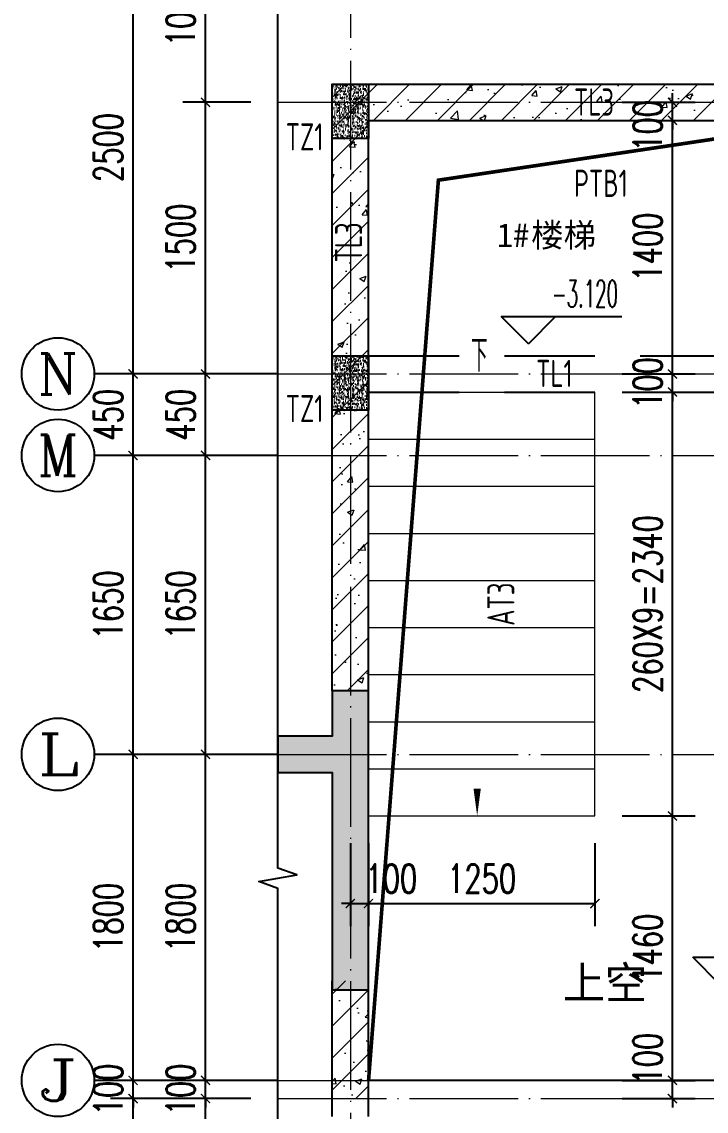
# Model space of a CAD drawing. Extents: x -812054 to 22247, y -644080 to 1003627.
# Drawn here: x -138473 to -134693, y -136179 to -130165 of the extents above; entities that cross this region are included whole.
import ezdxf
from ezdxf.enums import TextEntityAlignment as Align

# ---------------------------------------------------------------- set-up
doc = ezdxf.new("R2010")
doc.units = 0
doc.header["$LTSCALE"] = 1000
doc.linetypes.add('DASHED', pattern=[0.75, 0.5, -0.25])
doc.linetypes.add('DOTE', pattern=[2.42, 2, -0.2, 0.02, -0.2])
doc.layers.get('0').update_dxf_attribs({"linetype": 'CONTINUOUS'})
doc.layers.get('DEFPOINTS').update_dxf_attribs({"linetype": 'CONTINUOUS'})
for name, color, linetype in [('A-AXIS_TEXT', 7, 'CONTINUOUS'), ('AXIS', 3, 'CONTINUOUS'), ('DIM_ELEV', 3, 'CONTINUOUS'), ('DIM_SYMB', 3, 'CONTINUOUS'), ('G', 1, 'CONTINUOUS'), ('PUB_DIM', 3, 'CONTINUOUS'), ('PUB_TEXT', 2, 'CONTINUOUS'), ('S-Q墙实线', 6, 'CONTINUOUS'), ('S-梁', 4, 'DASHED'), ('TEXT', 2, 'CONTINUOUS'), ('WALL', 5, 'CONTINUOUS'), ('尺寸标注', 86, 'CONTINUOUS'), ('底图$0$PUB_HATCH', 252, 'CONTINUOUS')]:
    doc.layers.add(name, color=color, linetype=linetype)
for name, color, linetype, lineweight in [('AXIS_TEXT', 7, 'CONTINUOUS', 20), ('DOTE', 19, 'DOTE', 9), ('PUB_HATCH', 8, 'CONTINUOUS', 9), ('STAIR', 2, 'CONTINUOUS', 18)]:
    doc.layers.add(name, color=color, linetype=linetype, lineweight=lineweight)
doc.styles.add('_TCH_AXIS', font='COMPLEX', dxfattribs={"bigfont": 'GBCBIG'})
doc.styles.add('_TCH_DIM', font='SIMPLEX.shx', dxfattribs={"width": 0.7, "bigfont": 'GBCBIG.shx'})
doc.styles.add('_TCH_DIM_T3', font='SIMPLEX', dxfattribs={"width": 0.705882, "bigfont": 'GBCBIG'})
doc.styles.add('COMPLEX', font='COMPLEX')
doc.styles.add('TSSD_REIN', font='tssdeng.shx', dxfattribs={"width": 0.7, "height": 300, "bigfont": 'tssdchn.shx'})
doc.styles.add('黑体', font='simhei.ttf')
doc.dimstyles.new('_TCH_ARCH&&50', dxfattribs={"dimtxt": 157.5, "dimasz": 50, "dimexe": 125, "dimexo": 150, "dimgap": 58.75, "dimtad": 1, "dimdec": 0, "dimzin": 0, "dimdsep": 46, "dimtxsty": '_TCH_DIM_T3', "dimblk": 'ARCHTICK', "dimcen": 0.09, "dimclrt": 7, "dimazin": 0, "dimtfac": 1, "dimtdec": 0, "dimtix": 1, "dimtmove": 2, "dimatfit": 3, "dimldrblk": 'ARCHTICK', "dimfxl": 1, "dimtolj": 1, "dimtzin": 0, "dimarcsym": 0})
pattern_1 = [(45, (-292956.68, -241880.16), (-88.38835, 88.38835), []), (50, (-292956.68, -241880.16), (358.6301, -31.37607), [37.5, -412.5]), (355, (-292956.68, -241880.16), (-69.3757, 376.0961), [30, -330]), (100.4514, (-292926.8, -241882.77), (289.2547, 344.7198), [31.8701, -350.57106]), (46.1842, (-292956.68, -241780.16), (533.6205, -82.7595), [56.25, -618.75]), (96.6356, (-292912.2, -241787.06), (467.3314, 487.059), [47.8051, -525.8565]), (351.1842, (-292956.7, -241780.16), (467.331, 487.0593), [45, -495]), (21, (-292906.68, -241805.16), (298.45353, -201.30945), [37.5, -412.5]), (326, (-292906.68, -241805.16), (121.6577, 362.575), [30, -330]), (71.4514, (-292881.8, -241821.94), (420.1113, 161.26525), [31.8701, -350.57106]), (37.5, (-292956.68, -241880.16), (6.07993, 166.44693), [0, -326, 0, -335, 0, -331.25]), (7.5, (-292956.68, -241880.16), (131.53477, 197.20586), [0, -191, 0, -318.5, 0, -126.25]), (327.5, (-293068.18, -241880.16), (266.91122, -11.27744), [0, -125, 0, -390, 0, -517.5]), (317.5, (-293118.18, -241880.16), (291.59308, 50.0525), [0, -162.5, 0, -259, 0, -367.5])]

# ---------------------------------------------------------------- blocks, each defined once
blk = doc.blocks.new('_AXISO')
blk.add_circle((0, 0), 0.5)
at = {"layer": 'A-AXIS_TEXT', "style": 'COMPLEX', "width": 1.041667}
blk.add_attdef('A', text='', height=0.56, dxfattribs=at).set_placement((-0.25, -0.28), (0.25, -0.28), align=Align.FIT)
blk = doc.blocks.new('_ArchTick')
at = {"color": 0, "linetype": 'ByBlock', "const_width": 0.15}
blk.add_lwpolyline([(-0.5, -0.5), (0.5, 0.5)], dxfattribs=at)
blk = doc.blocks.new('*D872')
at = {"layer": 'DEFPOINTS', "color": 0, "transparency": 16777216}
for p in [(-137458, -136109.3), (-137058, -136109.3), (-137058, -136609)]:
    blk.add_point(p, dxfattribs=at)
at = {"layer": '尺寸标注', "color": 0, "lineweight": -2, "transparency": 16777216}
for p, q in [((-137208, -136109.3), (-137583, -136109.3)), ((-137458, -136609), (-137458, -136109.3)), ((-137208, -136609), (-137583, -136609))]:
    blk.add_line(p, q, dxfattribs=at)
at = {"layer": '尺寸标注', "color": 0, "lineweight": -2, "transparency": 16777216, "xscale": 50, "yscale": 50, "zscale": 50}
for p, rotation in [((-137458, -136109.3), 90), ((-137458, -136609), 270)]:
    blk.add_blockref('_ArchTick', p, dxfattribs=dict(at, rotation=rotation))
at = {"layer": '尺寸标注', "color": 7, "transparency": 16777216, "insert": (-137595.5, -136359.2), "char_height": 157.5, "attachment_point": 5, "rotation": 90, "style": '_TCH_DIM_T3'}
blk.add_mtext('\\A1;500', dxfattribs=at)
blk = doc.blocks.new('*D873')
at = {"layer": 'DEFPOINTS', "color": 0, "transparency": 16777216}
for p in [(-137458, -136009.3), (-137058, -136009.3), (-137058, -136109.3)]:
    blk.add_point(p, dxfattribs=at)
at = {"layer": '尺寸标注', "color": 0, "lineweight": -2, "transparency": 16777216}
for p, q in [((-137458, -136009.3), (-137458, -135959.3)), ((-137208, -136009.3), (-137583, -136009.3)), ((-137458, -136109.3), (-137458, -136009.3)), ((-137208, -136109.3), (-137583, -136109.3)), ((-137458, -136109.3), (-137458, -136159.3))]:
    blk.add_line(p, q, dxfattribs=at)
at = {"layer": '尺寸标注', "color": 0, "lineweight": -2, "transparency": 16777216, "xscale": 50, "yscale": 50, "zscale": 50}
for p, rotation in [((-137458, -136009.3), 270), ((-137458, -136109.3), 90)]:
    blk.add_blockref('_ArchTick', p, dxfattribs=dict(at, rotation=rotation))
at = {"layer": '尺寸标注', "color": 7, "transparency": 16777216, "insert": (-137595.5, -136059.3), "char_height": 157.5, "attachment_point": 5, "rotation": 90, "style": '_TCH_DIM_T3'}
blk.add_mtext('\\A1;100', dxfattribs=at)
blk = doc.blocks.new('*D874')
at = {"layer": 'DEFPOINTS', "color": 0, "transparency": 16777216}
for p in [(-137458, -134209.3), (-137058, -134209.3), (-137058, -136009.3)]:
    blk.add_point(p, dxfattribs=at)
at = {"layer": '尺寸标注', "color": 0, "lineweight": -2, "transparency": 16777216}
for p, q in [((-137208, -134209.3), (-137583, -134209.3)), ((-137458, -136009.3), (-137458, -134209.3)), ((-137208, -136009.3), (-137583, -136009.3))]:
    blk.add_line(p, q, dxfattribs=at)
at = {"layer": '尺寸标注', "color": 0, "lineweight": -2, "transparency": 16777216, "xscale": 50, "yscale": 50, "zscale": 50}
for p, rotation in [((-137458, -134209.3), 90), ((-137458, -136009.3), 270)]:
    blk.add_blockref('_ArchTick', p, dxfattribs=dict(at, rotation=rotation))
at = {"layer": '尺寸标注', "color": 7, "transparency": 16777216, "insert": (-137595.5, -135109.3), "char_height": 157.5, "attachment_point": 5, "rotation": 90, "style": '_TCH_DIM_T3'}
blk.add_mtext('\\A1;1800', dxfattribs=at)
blk = doc.blocks.new('*D875')
at = {"layer": 'DEFPOINTS', "color": 0, "transparency": 16777216}
for p in [(-137458, -132559.3), (-137058, -132559.3), (-137058, -134209.3)]:
    blk.add_point(p, dxfattribs=at)
at = {"layer": '尺寸标注', "color": 0, "lineweight": -2, "transparency": 16777216}
for p, q in [((-137208, -132559.3), (-137583, -132559.3)), ((-137458, -134209.3), (-137458, -132559.3)), ((-137208, -134209.3), (-137583, -134209.3))]:
    blk.add_line(p, q, dxfattribs=at)
at = {"layer": '尺寸标注', "color": 0, "lineweight": -2, "transparency": 16777216, "xscale": 50, "yscale": 50, "zscale": 50}
for p, rotation in [((-137458, -132559.3), 90), ((-137458, -134209.3), 270)]:
    blk.add_blockref('_ArchTick', p, dxfattribs=dict(at, rotation=rotation))
at = {"layer": '尺寸标注', "color": 7, "transparency": 16777216, "insert": (-137595.5, -133384.3), "char_height": 157.5, "attachment_point": 5, "rotation": 90, "style": '_TCH_DIM_T3'}
blk.add_mtext('\\A1;1650', dxfattribs=at)
blk = doc.blocks.new('*D876')
at = {"layer": 'DEFPOINTS', "color": 0, "transparency": 16777216}
for p in [(-137458, -132109.3), (-137058, -132109.3), (-137058, -132559.3)]:
    blk.add_point(p, dxfattribs=at)
at = {"layer": '尺寸标注', "color": 0, "lineweight": -2, "transparency": 16777216}
for p, q in [((-137208, -132109.3), (-137583, -132109.3)), ((-137458, -132559.3), (-137458, -132109.3)), ((-137208, -132559.3), (-137583, -132559.3))]:
    blk.add_line(p, q, dxfattribs=at)
at = {"layer": '尺寸标注', "color": 0, "lineweight": -2, "transparency": 16777216, "xscale": 50, "yscale": 50, "zscale": 50}
for p, rotation in [((-137458, -132109.3), 90), ((-137458, -132559.3), 270)]:
    blk.add_blockref('_ArchTick', p, dxfattribs=dict(at, rotation=rotation))
at = {"layer": '尺寸标注', "color": 7, "transparency": 16777216, "insert": (-137595.5, -132334.3), "char_height": 157.5, "attachment_point": 5, "rotation": 90, "style": '_TCH_DIM_T3'}
blk.add_mtext('\\A1;450', dxfattribs=at)
blk = doc.blocks.new('*D877')
at = {"layer": 'DEFPOINTS', "color": 0, "transparency": 16777216}
for p in [(-137458, -130609.3), (-137058, -130609.3), (-137058, -132109.3)]:
    blk.add_point(p, dxfattribs=at)
at = {"layer": '尺寸标注', "color": 0, "lineweight": -2, "transparency": 16777216}
for p, q in [((-137208, -130609.3), (-137583, -130609.3)), ((-137458, -132109.3), (-137458, -130609.3)), ((-137208, -132109.3), (-137583, -132109.3))]:
    blk.add_line(p, q, dxfattribs=at)
at = {"layer": '尺寸标注', "color": 0, "lineweight": -2, "transparency": 16777216, "xscale": 50, "yscale": 50, "zscale": 50}
for p, rotation in [((-137458, -130609.3), 90), ((-137458, -132109.3), 270)]:
    blk.add_blockref('_ArchTick', p, dxfattribs=dict(at, rotation=rotation))
at = {"layer": '尺寸标注', "color": 7, "transparency": 16777216, "insert": (-137595.5, -131359.3), "char_height": 157.5, "attachment_point": 5, "rotation": 90, "style": '_TCH_DIM_T3'}
blk.add_mtext('\\A1;1500', dxfattribs=at)
blk = doc.blocks.new('*D878')
at = {"layer": 'DEFPOINTS', "color": 0, "transparency": 16777216}
for p in [(-137458, -129609.3), (-137058, -129609.3), (-137058, -130609.3)]:
    blk.add_point(p, dxfattribs=at)
at = {"layer": '尺寸标注', "color": 0, "lineweight": -2, "transparency": 16777216}
for p, q in [((-137208, -129609.3), (-137583, -129609.3)), ((-137458, -130609.3), (-137458, -129609.3)), ((-137208, -130609.3), (-137583, -130609.3))]:
    blk.add_line(p, q, dxfattribs=at)
at = {"layer": '尺寸标注', "color": 0, "lineweight": -2, "transparency": 16777216, "xscale": 50, "yscale": 50, "zscale": 50}
for p, rotation in [((-137458, -129609.3), 90), ((-137458, -130609.3), 270)]:
    blk.add_blockref('_ArchTick', p, dxfattribs=dict(at, rotation=rotation))
at = {"layer": '尺寸标注', "color": 7, "transparency": 16777216, "insert": (-137595.5, -130109.3), "char_height": 157.5, "attachment_point": 5, "rotation": 90, "style": '_TCH_DIM_T3'}
blk.add_mtext('\\A1;1000', dxfattribs=at)
blk = doc.blocks.new('*D890')
at = {"layer": 'DEFPOINTS', "color": 0, "transparency": 16777216}
for p in [(-135308, -136009.3), (-134879.4, -136009.3), (-135308, -136109.3)]:
    blk.add_point(p, dxfattribs=at)
at = {"layer": '尺寸标注', "color": 0, "lineweight": -2, "transparency": 16777216}
for p, q in [((-134879.4, -136009.3), (-134879.4, -135959.3)), ((-135158, -136009.3), (-134754.4, -136009.3)), ((-134879.4, -136109.3), (-134879.4, -136009.3)), ((-135158, -136109.3), (-134754.4, -136109.3)), ((-134879.4, -136109.3), (-134879.4, -136159.3))]:
    blk.add_line(p, q, dxfattribs=at)
at = {"layer": '尺寸标注', "color": 0, "lineweight": -2, "transparency": 16777216, "xscale": 50, "yscale": 50, "zscale": 50}
for p, rotation in [((-134879.4, -136009.3), 269.9997333905758), ((-134879.4, -136109.3), 89.99973339057578)]:
    blk.add_blockref('_ArchTick', p, dxfattribs=dict(at, rotation=rotation))
at = {"layer": '尺寸标注', "color": 7, "transparency": 16777216, "insert": (-135016.9, -135889.1), "char_height": 157.5, "attachment_point": 5, "rotation": 89.99973, "style": '_TCH_DIM_T3'}
blk.add_mtext('\\A1;100', dxfattribs=at)
blk = doc.blocks.new('*D891')
at = {"layer": 'DEFPOINTS', "color": 0, "transparency": 16777216}
for p in [(-135308, -134549.3), (-134879.3, -134549.3), (-135308, -136009.3)]:
    blk.add_point(p, dxfattribs=at)
at = {"layer": '尺寸标注', "color": 0, "lineweight": -2, "transparency": 16777216}
for p, q in [((-135158, -134549.3), (-134754.3, -134549.3)), ((-134879.4, -136009.3), (-134879.3, -134549.3)), ((-135158, -136009.3), (-134754.4, -136009.3))]:
    blk.add_line(p, q, dxfattribs=at)
at = {"layer": '尺寸标注', "color": 0, "lineweight": -2, "transparency": 16777216, "xscale": 50, "yscale": 50, "zscale": 50}
for p, rotation in [((-134879.3, -134549.3), 89.99973339057588), ((-134879.4, -136009.3), 269.999733390576)]:
    blk.add_blockref('_ArchTick', p, dxfattribs=dict(at, rotation=rotation))
at = {"layer": '尺寸标注', "color": 7, "transparency": 16777216, "insert": (-135016.9, -135279.3), "char_height": 157.5, "attachment_point": 5, "rotation": 89.99973, "style": '_TCH_DIM_T3'}
blk.add_mtext('\\A1;1460', dxfattribs=at)
blk = doc.blocks.new('*D892')
at = {"layer": 'DEFPOINTS', "color": 0, "transparency": 16777216}
for p in [(-135307.9, -132209.3), (-134879.3, -132209.3), (-135308, -134549.3)]:
    blk.add_point(p, dxfattribs=at)
at = {"layer": '尺寸标注', "color": 0, "lineweight": -2, "transparency": 16777216}
for p, q in [((-135157.9, -132209.3), (-134754.3, -132209.3)), ((-134879.3, -134549.3), (-134879.3, -132209.3)), ((-135158, -134549.3), (-134754.3, -134549.3))]:
    blk.add_line(p, q, dxfattribs=at)
at = {"layer": '尺寸标注', "color": 0, "lineweight": -2, "transparency": 16777216, "xscale": 50, "yscale": 50, "zscale": 50}
for p, rotation in [((-134879.3, -132209.3), 89.99973339057605), ((-134879.3, -134549.3), 269.9997333905761)]:
    blk.add_blockref('_ArchTick', p, dxfattribs=dict(at, rotation=rotation))
at = {"layer": '尺寸标注', "color": 7, "transparency": 16777216, "insert": (-135016.8, -133379.3), "char_height": 157.5, "attachment_point": 5, "rotation": 89.99973, "style": '_TCH_DIM_T3'}
blk.add_mtext('\\A1;260X9=2340', dxfattribs=at)
blk = doc.blocks.new('*D893')
at = {"layer": 'DEFPOINTS', "color": 0, "transparency": 16777216}
for p in [(-135307.9, -132109.3), (-134879.3, -132109.3), (-135307.9, -132209.3)]:
    blk.add_point(p, dxfattribs=at)
at = {"layer": '尺寸标注', "color": 0, "lineweight": -2, "transparency": 16777216}
for p, q in [((-134879.3, -132109.3), (-134879.3, -132059.3)), ((-135157.9, -132109.3), (-134754.3, -132109.3)), ((-134879.3, -132209.3), (-134879.3, -132109.3)), ((-135157.9, -132209.3), (-134754.3, -132209.3)), ((-134879.3, -132209.3), (-134879.3, -132259.3))]:
    blk.add_line(p, q, dxfattribs=at)
at = {"layer": '尺寸标注', "color": 0, "lineweight": -2, "transparency": 16777216, "xscale": 50, "yscale": 50, "zscale": 50}
for p, rotation in [((-134879.3, -132109.3), 269.9997333905716), ((-134879.3, -132209.3), 89.99973339057163)]:
    blk.add_blockref('_ArchTick', p, dxfattribs=dict(at, rotation=rotation))
at = {"layer": '尺寸标注', "color": 7, "transparency": 16777216, "insert": (-135016.8, -132159.3), "char_height": 157.5, "attachment_point": 5, "rotation": 89.99973, "style": '_TCH_DIM_T3'}
blk.add_mtext('\\A1;100', dxfattribs=at)
blk = doc.blocks.new('*D894')
at = {"layer": 'DEFPOINTS', "color": 0, "transparency": 16777216}
for p in [(-135307.9, -130709.3), (-134879.3, -130709.3), (-135307.9, -132109.3)]:
    blk.add_point(p, dxfattribs=at)
at = {"layer": '尺寸标注', "color": 0, "lineweight": -2, "transparency": 16777216}
for p, q in [((-135157.9, -130709.3), (-134754.3, -130709.3)), ((-134879.3, -132109.3), (-134879.3, -130709.3)), ((-135157.9, -132109.3), (-134754.3, -132109.3))]:
    blk.add_line(p, q, dxfattribs=at)
at = {"layer": '尺寸标注', "color": 0, "lineweight": -2, "transparency": 16777216, "xscale": 50, "yscale": 50, "zscale": 50}
for p, rotation in [((-134879.3, -130709.3), 89.99973339057618), ((-134879.3, -132109.3), 269.9997333905762)]:
    blk.add_blockref('_ArchTick', p, dxfattribs=dict(at, rotation=rotation))
at = {"layer": '尺寸标注', "color": 7, "transparency": 16777216, "insert": (-135016.8, -131409.3), "char_height": 157.5, "attachment_point": 5, "rotation": 89.99973, "style": '_TCH_DIM_T3'}
blk.add_mtext('\\A1;1400', dxfattribs=at)
blk = doc.blocks.new('*D895')
at = {"layer": 'DEFPOINTS', "color": 0, "transparency": 16777216}
for p in [(-135307.9, -130609.3), (-134879.3, -130609.3), (-135307.9, -130709.3)]:
    blk.add_point(p, dxfattribs=at)
at = {"layer": '尺寸标注', "color": 0, "lineweight": -2, "transparency": 16777216}
for p, q in [((-134879.3, -130609.3), (-134879.3, -130559.3)), ((-135157.9, -130609.3), (-134754.3, -130609.3)), ((-134879.3, -130709.3), (-134879.3, -130609.3)), ((-135157.9, -130709.3), (-134754.3, -130709.3)), ((-134879.3, -130709.3), (-134879.3, -130759.3))]:
    blk.add_line(p, q, dxfattribs=at)
at = {"layer": '尺寸标注', "color": 0, "lineweight": -2, "transparency": 16777216, "xscale": 50, "yscale": 50, "zscale": 50}
for p, rotation in [((-134879.3, -130609.3), 269.9997333905693), ((-134879.3, -130709.3), 89.9997333905693)]:
    blk.add_blockref('_ArchTick', p, dxfattribs=dict(at, rotation=rotation))
at = {"layer": '尺寸标注', "color": 7, "transparency": 16777216, "insert": (-135016.8, -130739.9), "char_height": 157.5, "attachment_point": 5, "rotation": 89.99973, "style": '_TCH_DIM_T3'}
blk.add_mtext('\\A1;100', dxfattribs=at)
blk = doc.blocks.new('*D896')
at = {"layer": 'DEFPOINTS', "color": 0, "transparency": 16777216}
for p in [(-136558.1, -134549.3), (-135308.1, -134549.3), (-135308.1, -135032.9)]:
    blk.add_point(p, dxfattribs=at)
at = {"layer": '尺寸标注', "color": 0, "lineweight": -2, "transparency": 16777216}
for p, q in [((-136558.1, -134699.3), (-136558.1, -135157.9)), ((-135308.1, -134699.3), (-135308.1, -135157.9)), ((-136558.1, -135032.9), (-135308.1, -135032.9))]:
    blk.add_line(p, q, dxfattribs=at)
at = {"layer": '尺寸标注', "color": 0, "lineweight": -2, "transparency": 16777216, "xscale": 50, "yscale": 50, "zscale": 50, "rotation": 180}
blk.add_blockref('_ArchTick', (-136558.1, -135032.9), dxfattribs=at)
at = {"layer": '尺寸标注', "color": 0, "lineweight": -2, "transparency": 16777216, "xscale": 50, "yscale": 50, "zscale": 50}
blk.add_blockref('_ArchTick', (-135308.1, -135032.9), dxfattribs=at)
at = {"layer": '尺寸标注', "color": 7, "transparency": 16777216, "insert": (-135933.1, -134895.4), "char_height": 157.5, "attachment_point": 5, "style": '_TCH_DIM_T3'}
blk.add_mtext('\\A1;1250', dxfattribs=at)
blk = doc.blocks.new('*D897')
at = {"layer": 'DEFPOINTS', "color": 0, "transparency": 16777216}
for p in [(-136658, -134549.3), (-136558.1, -134549.3), (-136558.1, -135032.9)]:
    blk.add_point(p, dxfattribs=at)
at = {"layer": '尺寸标注', "color": 0, "lineweight": -2, "transparency": 16777216}
for p, q in [((-136658, -134699.3), (-136658, -135157.9)), ((-136558.1, -134699.3), (-136558.1, -135157.9)), ((-136658, -135032.9), (-136708, -135032.9)), ((-136658, -135032.9), (-136558.1, -135032.9)), ((-136558.1, -135032.9), (-136508.1, -135032.9))]:
    blk.add_line(p, q, dxfattribs=at)
at = {"layer": '尺寸标注', "color": 0, "lineweight": -2, "transparency": 16777216, "xscale": 50, "yscale": 50, "zscale": 50}
blk.add_blockref('_ArchTick', (-136658, -135032.9), dxfattribs=at)
at = {"layer": '尺寸标注', "color": 0, "lineweight": -2, "transparency": 16777216, "xscale": 50, "yscale": 50, "zscale": 50, "rotation": 180}
blk.add_blockref('_ArchTick', (-136558.1, -135032.9), dxfattribs=at)
at = {"layer": '尺寸标注', "color": 7, "transparency": 16777216, "insert": (-136431.9, -134895.4), "char_height": 157.5, "attachment_point": 5, "style": '_TCH_DIM_T3'}
blk.add_mtext('\\A1;100', dxfattribs=at)
blk = doc.blocks.new('*D908')
at = {"layer": 'DEFPOINTS', "color": 0, "transparency": 16777216}
for p in [(-137858, -136109.3), (-137058, -136109.3), (-137058, -136609)]:
    blk.add_point(p, dxfattribs=at)
at = {"layer": 'PUB_DIM', "color": 0, "lineweight": -2, "transparency": 16777216}
for p, q in [((-137208, -136109.3), (-137983, -136109.3)), ((-137858, -136609), (-137858, -136109.3)), ((-137208, -136609), (-137983, -136609))]:
    blk.add_line(p, q, dxfattribs=at)
at = {"layer": 'PUB_DIM', "color": 0, "lineweight": -2, "transparency": 16777216, "xscale": 50, "yscale": 50, "zscale": 50}
for p, rotation in [((-137858, -136109.3), 90), ((-137858, -136609), 270)]:
    blk.add_blockref('_ArchTick', p, dxfattribs=dict(at, rotation=rotation))
at = {"layer": 'PUB_DIM', "color": 7, "transparency": 16777216, "insert": (-137995.5, -136359.2), "char_height": 157.5, "attachment_point": 5, "rotation": 90, "style": '_TCH_DIM_T3'}
blk.add_mtext('\\A1;500', dxfattribs=at)
blk = doc.blocks.new('*D909')
at = {"layer": 'DEFPOINTS', "color": 0, "transparency": 16777216}
for p in [(-137858, -136009.3), (-137058, -136009.3), (-137058, -136109.3)]:
    blk.add_point(p, dxfattribs=at)
at = {"layer": 'PUB_DIM', "color": 0, "lineweight": -2, "transparency": 16777216}
for p, q in [((-137858, -136009.3), (-137858, -135959.3)), ((-137208, -136009.3), (-137983, -136009.3)), ((-137858, -136109.3), (-137858, -136009.3)), ((-137208, -136109.3), (-137983, -136109.3)), ((-137858, -136109.3), (-137858, -136159.3))]:
    blk.add_line(p, q, dxfattribs=at)
at = {"layer": 'PUB_DIM', "color": 0, "lineweight": -2, "transparency": 16777216, "xscale": 50, "yscale": 50, "zscale": 50}
for p, rotation in [((-137858, -136009.3), 270), ((-137858, -136109.3), 90)]:
    blk.add_blockref('_ArchTick', p, dxfattribs=dict(at, rotation=rotation))
at = {"layer": 'PUB_DIM', "color": 7, "transparency": 16777216, "insert": (-137995.5, -136059.3), "char_height": 157.5, "attachment_point": 5, "rotation": 90, "style": '_TCH_DIM_T3'}
blk.add_mtext('\\A1;100', dxfattribs=at)
blk = doc.blocks.new('*D910')
at = {"layer": 'DEFPOINTS', "color": 0, "transparency": 16777216}
for p in [(-137858, -134209.3), (-137058, -134209.3), (-137058, -136009.3)]:
    blk.add_point(p, dxfattribs=at)
at = {"layer": 'PUB_DIM', "color": 0, "lineweight": -2, "transparency": 16777216}
for p, q in [((-137208, -134209.3), (-137983, -134209.3)), ((-137858, -136009.3), (-137858, -134209.3)), ((-137208, -136009.3), (-137983, -136009.3))]:
    blk.add_line(p, q, dxfattribs=at)
at = {"layer": 'PUB_DIM', "color": 0, "lineweight": -2, "transparency": 16777216, "xscale": 50, "yscale": 50, "zscale": 50}
for p, rotation in [((-137858, -134209.3), 90), ((-137858, -136009.3), 270)]:
    blk.add_blockref('_ArchTick', p, dxfattribs=dict(at, rotation=rotation))
at = {"layer": 'PUB_DIM', "color": 7, "transparency": 16777216, "insert": (-137995.5, -135109.3), "char_height": 157.5, "attachment_point": 5, "rotation": 90, "style": '_TCH_DIM_T3'}
blk.add_mtext('\\A1;1800', dxfattribs=at)
blk = doc.blocks.new('*D911')
at = {"layer": 'DEFPOINTS', "color": 0, "transparency": 16777216}
for p in [(-137858, -132559.3), (-137058, -132559.3), (-137058, -134209.3)]:
    blk.add_point(p, dxfattribs=at)
at = {"layer": 'PUB_DIM', "color": 0, "lineweight": -2, "transparency": 16777216}
for p, q in [((-137208, -132559.3), (-137983, -132559.3)), ((-137858, -134209.3), (-137858, -132559.3)), ((-137208, -134209.3), (-137983, -134209.3))]:
    blk.add_line(p, q, dxfattribs=at)
at = {"layer": 'PUB_DIM', "color": 0, "lineweight": -2, "transparency": 16777216, "xscale": 50, "yscale": 50, "zscale": 50}
for p, rotation in [((-137858, -132559.3), 90), ((-137858, -134209.3), 270)]:
    blk.add_blockref('_ArchTick', p, dxfattribs=dict(at, rotation=rotation))
at = {"layer": 'PUB_DIM', "color": 7, "transparency": 16777216, "insert": (-137995.5, -133384.3), "char_height": 157.5, "attachment_point": 5, "rotation": 90, "style": '_TCH_DIM_T3'}
blk.add_mtext('\\A1;1650', dxfattribs=at)
blk = doc.blocks.new('*D912')
at = {"layer": 'DEFPOINTS', "color": 0, "transparency": 16777216}
for p in [(-137858, -132109.3), (-137058, -132109.3), (-137058, -132559.3)]:
    blk.add_point(p, dxfattribs=at)
at = {"layer": 'PUB_DIM', "color": 0, "lineweight": -2, "transparency": 16777216}
for p, q in [((-137208, -132109.3), (-137983, -132109.3)), ((-137858, -132559.3), (-137858, -132109.3)), ((-137208, -132559.3), (-137983, -132559.3))]:
    blk.add_line(p, q, dxfattribs=at)
at = {"layer": 'PUB_DIM', "color": 0, "lineweight": -2, "transparency": 16777216, "xscale": 50, "yscale": 50, "zscale": 50}
for p, rotation in [((-137858, -132109.3), 90), ((-137858, -132559.3), 270)]:
    blk.add_blockref('_ArchTick', p, dxfattribs=dict(at, rotation=rotation))
at = {"layer": 'PUB_DIM', "color": 7, "transparency": 16777216, "insert": (-137995.5, -132334.3), "char_height": 157.5, "attachment_point": 5, "rotation": 90, "style": '_TCH_DIM_T3'}
blk.add_mtext('\\A1;450', dxfattribs=at)
blk = doc.blocks.new('*D913')
at = {"layer": 'DEFPOINTS', "color": 0, "transparency": 16777216}
for p in [(-137858, -129609.3), (-137058, -129609.3), (-137058, -132109.3)]:
    blk.add_point(p, dxfattribs=at)
at = {"layer": 'PUB_DIM', "color": 0, "lineweight": -2, "transparency": 16777216}
for p, q in [((-137208, -129609.3), (-137983, -129609.3)), ((-137858, -132109.3), (-137858, -129609.3)), ((-137208, -132109.3), (-137983, -132109.3))]:
    blk.add_line(p, q, dxfattribs=at)
at = {"layer": 'PUB_DIM', "color": 0, "lineweight": -2, "transparency": 16777216, "xscale": 50, "yscale": 50, "zscale": 50}
for p, rotation in [((-137858, -129609.3), 90), ((-137858, -132109.3), 270)]:
    blk.add_blockref('_ArchTick', p, dxfattribs=dict(at, rotation=rotation))
at = {"layer": 'PUB_DIM', "color": 7, "transparency": 16777216, "insert": (-137995.5, -130859.3), "char_height": 157.5, "attachment_point": 5, "rotation": 90, "style": '_TCH_DIM_T3'}
blk.add_mtext('\\A1;2500', dxfattribs=at)

msp = doc.modelspace()

# ---------------------------------------------------------------- hatches: boundary and pattern name
at = {"layer": 'G'}
h = msp.add_hatch(dxfattribs=at)
h.set_pattern_fill('AR-CONC', color=256, scale=5, angle=-360, style=0)
h.set_pattern_definition([(230, (7309739.24, 303148.12), (-35.86300913, 3.13760675), [3.75, -41.25]), (175, (7309739.24, 303148.12), (6.93756668, -37.60960669), [3, -33]), (280.4514, (7309736.25, 303148.38), (-28.92546909, -34.4719771), [3.1870095, -35.0571056]), (226.1842, (7309739.24, 303138.12), (-53.36205243, 8.27595072), [5.625, -61.875]), (276.6356, (7309734.793, 303138.81), (-46.73313528, -48.70589355), [4.7805144, -52.58565]), (171.1842, (7309739.24, 303138.12), (-46.73309726, -48.70593005), [4.5, -49.5]), (201, (7309734.24, 303140.62), (-29.84535261, 20.13094453), [3.75, -41.25]), (146, (7309734.24, 303140.62), (-12.1657666, -36.25750225), [3, -33]), (251.4514, (7309731.752, 303142.297), (-42.01113143, -16.12652484), [3.1870095, -35.0571056]), (217.5, (7309739.24, 303148.119), (-0.607992766, -16.644692692), [0, -32.6, 0, -33.5, 0, -33.125]), (187.5, (7309739.24, 303148.119), (-13.15347687, -19.720585594), [0, -19.1, 0, -31.85, 0, -12.625]), (147.5, (7309750.39, 303148.119), (-26.691121809, 1.127743587), [0, -12.5, 0, -39, 0, -51.75]), (137.5, (7309755.39, 303148.12), (-29.15930847, -5.00524912), [0, -16.25, 0, -25.9, 0, -36.75])])
h.paths.add_polyline_path([(-136557.95, -130809.29), (-136757.95, -130809.29), (-136757.95, -130509.29), (-136557.95, -130509.29)])
h = msp.add_hatch(dxfattribs=at)
h.set_pattern_fill('AR-CONC', color=256, scale=5, angle=-360, style=0)
h.set_pattern_definition([(230, (7309739.24, 301648.117), (-35.86300913, 3.13760675), [3.75, -41.25]), (175, (7309739.24, 301648.117), (6.93756668, -37.60960669), [3, -33]), (280.4514, (7309736.25, 301648.38), (-28.92546909, -34.4719771), [3.1870095, -35.0571056]), (226.1842, (7309739.24, 301638.117), (-53.36205243, 8.27595072), [5.625, -61.875]), (276.6356, (7309734.793, 301638.807), (-46.73313528, -48.70589355), [4.7805144, -52.58565]), (171.1842, (7309739.24, 301638.117), (-46.73309726, -48.70593005), [4.5, -49.5]), (201, (7309734.24, 301640.617), (-29.84535261, 20.13094453), [3.75, -41.25]), (146, (7309734.24, 301640.617), (-12.1657666, -36.25750225), [3, -33]), (251.4514, (7309731.752, 301642.294), (-42.01113143, -16.12652484), [3.1870095, -35.0571056]), (217.5, (7309739.24, 301648.117), (-0.607992766, -16.644692692), [0, -32.6, 0, -33.5, 0, -33.125]), (187.5, (7309739.24, 301648.117), (-13.15347687, -19.720585594), [0, -19.1, 0, -31.85, 0, -12.625]), (147.5, (7309750.39, 301648.117), (-26.691121809, 1.127743587), [0, -12.5, 0, -39, 0, -51.75]), (137.5, (7309755.39, 301648.117), (-29.15930847, -5.00524912), [0, -16.25, 0, -25.9, 0, -36.75])])
h.paths.add_polyline_path([(-136557.95, -132309.29), (-136757.95, -132309.29), (-136757.95, -132009.29), (-136557.95, -132009.29)])
at = {"layer": 'PUB_HATCH'}
h = msp.add_hatch(dxfattribs=at)
h.set_pattern_fill('钢筋混凝土', color=256, scale=50, style=0)
h.set_pattern_definition(pattern_1)
h.paths.add_polyline_path([(-136757.95, -130509.43), (-136557.95, -130709.43), (-133857.95, -130709.43), (-133857.95, -130509.43)])
h = msp.add_hatch(dxfattribs=at)
h.set_pattern_fill('钢筋混凝土', color=256, scale=50, style=0)
h.set_pattern_definition(pattern_1)
h.paths.add_polyline_path([(-136757.95, -133859.29), (-136557.95, -133859.29), (-136557.95, -133859.29), (-136557.95, -130709.43), (-136757.95, -130509.43)])
h = msp.add_hatch(dxfattribs=at)
h.set_pattern_fill('钢筋混凝土', color=256, scale=50, style=0)
h.set_pattern_definition([(45, (-292956.68, -241880.02), (-88.38835, 88.38835), []), (50, (-292956.68, -241880.02), (358.6301, -31.37607), [37.5, -412.5]), (355, (-292956.68, -241880.02), (-69.3757, 376.0961), [30, -330]), (100.4514, (-292926.8, -241882.63), (289.2547, 344.7198), [31.8701, -350.57106]), (46.1842, (-292956.68, -241780), (533.6205, -82.7595), [56.25, -618.75]), (96.6356, (-292912.2, -241786.9), (467.3314, 487.059), [47.8051, -525.8565]), (351.1842, (-292956.7, -241780), (467.331, 487.0593), [45, -495]), (21, (-292906.68, -241805.02), (298.45353, -201.30945), [37.5, -412.5]), (326, (-292906.68, -241805.02), (121.6577, 362.575), [30, -330]), (71.4514, (-292881.8, -241821.8), (420.1113, 161.26525), [31.8701, -350.57106]), (37.5, (-292956.68, -241880.02), (6.07993, 166.44693), [0, -326, 0, -335, 0, -331.25]), (7.5, (-292956.68, -241880.02), (131.53477, 197.20586), [0, -191, 0, -318.5, 0, -126.25]), (327.5, (-293068.18, -241880.02), (266.91122, -11.27744), [0, -125, 0, -390, 0, -517.5]), (317.5, (-293118.18, -241880.02), (291.59308, 50.0525), [0, -162.5, 0, -259, 0, -367.5])])
h.paths.add_polyline_path([(-136557.95, -134209.29), (-136557.95, -135459.29), (-136757.95, -135459.29), (-136757.95, -136109.29), (-136557.95, -136109.29)])
at = {"layer": '底图$0$PUB_HATCH'}
msp.add_hatch(color=256, dxfattribs=at).paths.add_polyline_path([(-136757.95, -135509.29), (-136557.95, -135509.29), (-136557.95, -133859.29), (-136757.95, -133859.29), (-136757.95, -134109.29), (-137057.95, -134109.29), (-137057.95, -134309.29), (-136757.95, -134309.29)])

# ---------------------------------------------------------------- linework, layer by layer
at = {"color": 6, "const_width": 20}
msp.add_lwpolyline([(-136557.72, -136009.29), (-136172.15, -131039.57), (-133957.72, -130709.26)], dxfattribs=at)
at = {"layer": 'AXIS'}
for p, q in [((-137057.95, -132109.29), (-138072.56, -132109.29)), ((-137057.95, -132559.29), (-138072.56, -132559.29)), ((-137057.95, -134209.29), (-138072.56, -134209.29)), ((-137057.95, -136009.29), (-138072.56, -136009.29))]:
    msp.add_line(p, q, dxfattribs=at)
at = {"layer": 'DIM_ELEV', "color": 6}
for p, q in [((-135674.64, -131942.99), (-135824.64, -131792.99)), ((-135824.64, -131792.99), (-135159.72, -131792.99)), ((-135674.64, -131942.99), (-135524.64, -131792.99)), ((-134617.7, -135479.29), (-134767.7, -135329.29)), ((-134767.7, -135329.29), (-134102.78, -135329.29))]:
    msp.add_line(p, q, dxfattribs=at)
at = {"layer": 'DIM_SYMB'}
msp.add_lwpolyline([(-137057.95, -140858.03), (-137057.95, -134949.18), (-137162.95, -134910.96), (-136952.95, -134873.93), (-137057.95, -134836.68), (-137057.95, -128927.83)], dxfattribs=at)
msp.add_lwpolyline([(-135957.96, -132147.23, 0, 0, 0), (-135957.96, -134549.29, 0, 40, 0), (-135957.96, -134399.29, 0, 0, 0)], format="xyseb", dxfattribs=at)
at = {"layer": 'DOTE', "linetype": 'DOTE', "ltscale": 0.3}
for p, q in [((-136657.95, -128927.83), (-136657.95, -138209.29)), ((-137057.95, -130609.29), (-125694.37, -130609.29)), ((-137057.95, -132109.29), (-125694.37, -132109.29)), ((-137057.95, -132559.29), (-125694.37, -132559.29)), ((-137057.95, -134209.29), (-125694.37, -134209.29)), ((-137057.95, -136009.29), (-125694.37, -136009.29)), ((-137057.95, -136109.29), (-125694.37, -136109.28))]:
    msp.add_line(p, q, dxfattribs=at)
at = {"layer": 'G'}
for points in [[(-136557.95, -130809.29), (-136757.95, -130809.29), (-136757.95, -130509.29), (-136557.95, -130509.29)], [(-136557.95, -132309.29), (-136757.95, -132309.29), (-136757.95, -132009.29), (-136557.95, -132009.29)]]:
    msp.add_lwpolyline(points, close=True, dxfattribs=at)
at = {"layer": 'S-Q墙实线', "color": 6}
msp.add_lwpolyline([(-136757.95, -135509.29), (-136557.95, -135509.29), (-136557.95, -133859.29), (-136757.95, -133859.29), (-136757.95, -134109.29), (-137057.95, -134109.29), (-137057.95, -134309.29), (-136757.95, -134309.29)], close=True, dxfattribs=at)
at = {"layer": 'S-梁'}
for p, q in [((-136557.95, -132009.29), (-133957.95, -132009.3)), ((-136557.95, -132209.29), (-133957.95, -132209.3))]:
    msp.add_line(p, q, dxfattribs=at)
at = {"layer": 'STAIR'}
for p, q in [((-136557.96, -133859.29), (-136557.95, -132209.29)), ((-136557.95, -132209.29), (-135307.95, -132209.29)), ((-135307.96, -134549.29), (-135307.95, -132209.29)), ((-136557.95, -132469.29), (-135307.95, -132469.29)), ((-136557.95, -132729.29), (-135307.95, -132729.29)), ((-136557.95, -132989.29), (-135307.95, -132989.29)), ((-136557.95, -133249.29), (-135307.95, -133249.29)), ((-136557.96, -133509.29), (-135307.96, -133509.29)), ((-136557.96, -133769.29), (-135307.96, -133769.29)), ((-136557.96, -134029.29), (-135307.96, -134029.29)), ((-136557.96, -134289.29), (-135307.96, -134289.29)), ((-136557.96, -134549.29), (-135307.96, -134549.29))]:
    msp.add_line(p, q, dxfattribs=at)
at = {"layer": 'WALL'}
for p, q in [((-136757.95, -130509.29), (-133857.95, -130509.29)), ((-136757.95, -133859.29), (-136757.95, -130509.29)), ((-136557.95, -130709.29), (-133857.95, -130709.29)), ((-136557.95, -133859.29), (-136557.95, -130709.29)), ((-137057.95, -134109.29), (-137057.76, -134109.29)), ((-137057.95, -134109.29), (-137057.95, -134309.29)), ((-137057.95, -134309.29), (-137057.76, -134309.29)), ((-136757.95, -136109.29), (-136757.95, -135459.29)), ((-136557.95, -136109.29), (-136557.95, -135459.29)), ((-133957.95, -136009.29), (-136557.95, -136009.29)), ((-136757.95, -136209.29), (-136757.95, -136109.29)), ((-136557.95, -136209.29), (-136557.95, -136109.29))]:
    msp.add_line(p, q, dxfattribs=at)

# ---------------------------------------------------------------- block references
at = {"layer": 'AXIS'}
ref = msp.add_blockref('_AXISO', (-138272.56, -132109.29), dxfattribs=dict(at, xscale=400, yscale=400, zscale=400))
ref.add_attrib('A', 'N', dxfattribs={"layer": 'AXIS_TEXT', "height": 226.27, "style": '_TCH_AXIS', "width": 1.105263}).set_placement((-138385.7, -132222.43), (-138159.42, -132222.43), align=Align.FIT)
ref = msp.add_blockref('_AXISO', (-138272.56, -132559.29), dxfattribs=dict(at, xscale=400, yscale=400, zscale=400))
ref.add_attrib('A', 'M', dxfattribs={"layer": 'AXIS_TEXT', "height": 226.27, "style": '_TCH_AXIS'}).set_placement((-138385.7, -132672.43), (-138159.42, -132672.43), align=Align.FIT)
ref = msp.add_blockref('_AXISO', (-138272.56, -134209.29), dxfattribs=dict(at, xscale=400, yscale=400, zscale=400))
ref.add_attrib('A', 'L', dxfattribs={"layer": 'AXIS_TEXT', "height": 226.27, "style": '_TCH_AXIS', "width": 1.4}).set_placement((-138385.7, -134322.43), (-138159.42, -134322.43), align=Align.FIT)
ref = msp.add_blockref('_AXISO', (-138272.56, -136009.29), dxfattribs=dict(at, xscale=400, yscale=400, zscale=400))
ref.add_attrib('A', 'J', dxfattribs={"layer": 'AXIS_TEXT', "height": 226.27, "style": '_TCH_AXIS', "width": 1.909091}).set_placement((-138385.7, -136122.43), (-138159.42, -136122.43), align=Align.FIT)

# ---------------------------------------------------------------- texts
at = {"layer": 'PUB_TEXT', "color": 246, "style": '黑体'}
for s, p in [('1#', (-135849.14, -131409.06)), ('楼梯', (-135660.11, -131409.06))]:
    msp.add_text(s, height=131.435, dxfattribs=at).set_placement(p)
at = {"layer": 'PUB_TEXT', "color": 6, "style": '_TCH_DIM', "width": 0.494118}
msp.add_text('-3.120', height=148.75, dxfattribs=at).set_placement((-135545.72, -131740.49))
at = {"layer": 'PUB_TEXT', "style": '_TCH_DIM', "width": 0.7}
msp.add_text('下', height=178.72, dxfattribs=at).set_placement((-135991.19, -132097.18))
at = {"layer": 'PUB_TEXT', "color": 7}
msp.add_text('上空', height=178.723, dxfattribs=at).set_placement((-135484.77, -135559.65))
at = {"layer": 'TEXT', "color": 230, "style": 'TSSD_REIN', "width": 0.7}
for s, p in [('TL3', (-135423.22, -130683.38)), ('TZ1', (-137015.02, -130875.31)), ('PTB1', (-135423.22, -131131.72)), ('TL1', (-135632.3, -132181.59)), ('TZ1', (-137015.02, -132375.32))]:
    msp.add_text(s, height=150, dxfattribs=at).set_placement(p)
msp.add_text('TL3', height=150, rotation=90, dxfattribs=at).set_placement((-136593.18, -131493.53))
msp.add_text('AT3', height=150, rotation=90, dxfattribs=at).set_placement((-135752.09, -133380), align=Align.CENTER)

# ---------------------------------------------------------------- dimensions: what is measured, and where the dimension line sits
at = {"layer": 'PUB_DIM'}
for p1, p2, picture, middle in [((-137057.95, -132109.29), (-137057.95, -129609.29), '*D913', (-137995.45, -130859.29)), ((-137057.95, -132559.29), (-137057.95, -132109.29), '*D912', (-137995.45, -132334.29)), ((-137057.95, -134209.29), (-137057.95, -132559.29), '*D911', (-137995.45, -133384.29)), ((-137057.95, -136009.29), (-137057.95, -134209.29), '*D910', (-137995.45, -135109.29)), ((-137057.95, -136109.29), (-137057.95, -136009.29), '*D909', (-137995.45, -136059.29)), ((-137057.95, -136609.02), (-137057.95, -136109.29), '*D908', (-137995.45, -136359.16))]:
    dim = msp.add_aligned_dim(p1=p1, p2=p2, distance=800, dimstyle='_TCH_ARCH&&50', dxfattribs=at)
    dim.commit()
    dim.dimension.update_dxf_attribs({"geometry": picture, "text_midpoint": middle})
at = {"layer": '尺寸标注', "color": 106}
for p1, p2, distance, picture, middle in [((-137057.95, -130609.3), (-137057.95, -129609.29), 400, '*D878', (-137595.45, -130109.29)), ((-137057.95, -132109.29), (-137057.95, -130609.3), 400, '*D877', (-137595.45, -131359.29)), ((-135307.95, -132109.29), (-135307.94, -130709.29), -428.61, '*D894', (-135016.83, -131409.29)), ((-135307.95, -132209.29), (-135307.95, -132109.29), -428.61, '*D893', (-135016.84, -132159.29)), ((-137057.95, -132559.29), (-137057.95, -132109.29), 400, '*D876', (-137595.45, -132334.29)), ((-137057.95, -134209.29), (-137057.95, -132559.29), 400, '*D875', (-137595.45, -133384.29)), ((-137057.95, -136009.29), (-137057.95, -134209.29), 400, '*D874', (-137595.45, -135109.29)), ((-135307.97, -136009.29), (-135307.96, -134549.29), -428.61, '*D891', (-135016.85, -135279.29)), ((-136558.08, -134549.29), (-135308.08, -134549.29), -483.64, '*D896', (-135933.08, -134895.43)), ((-137057.95, -136109.29), (-137057.95, -136009.29), 400, '*D873', (-137595.45, -136059.29)), ((-137057.95, -136609.02), (-137057.95, -136109.29), 400, '*D872', (-137595.45, -136359.16))]:
    dim = msp.add_aligned_dim(p1=p1, p2=p2, distance=distance, dimstyle='_TCH_ARCH&&50', dxfattribs=at)
    dim.commit()
    dim.dimension.update_dxf_attribs({"geometry": picture, "text_midpoint": middle})
for base, p1, p2, angle, picture, middle in [((-134879.33, -130609.29), (-135307.94, -130709.29), (-135307.94, -130609.29), 89.999733, '*D895', (-135016.83, -130739.93)), ((-136558.08, -135032.93), (-136658.02, -134549.29), (-136558.08, -134549.29), 0, '*D897', (-136431.87, -134895.43)), ((-134879.36, -136009.29), (-135307.97, -136109.29), (-135307.97, -136009.29), 89.999733, '*D890', (-135016.86, -135889.12))]:
    dim = msp.add_linear_dim(base=base, p1=p1, p2=p2, angle=angle, dimstyle='_TCH_ARCH&&50', dxfattribs=at)
    dim.commit()
    dim.dimension.update_dxf_attribs({"geometry": picture, "text_midpoint": middle, "dimtype": 161})
dim = msp.add_aligned_dim(p1=(-135307.96, -134549.29), p2=(-135307.95, -132209.29), distance=-428.61, text='260X9=2340', dimstyle='_TCH_ARCH&&50', dxfattribs=at)
dim.commit()
dim.dimension.update_dxf_attribs({"geometry": '*D892', "text_midpoint": (-135016.84, -133379.29)})

doc.saveas('drawing.dxf')
